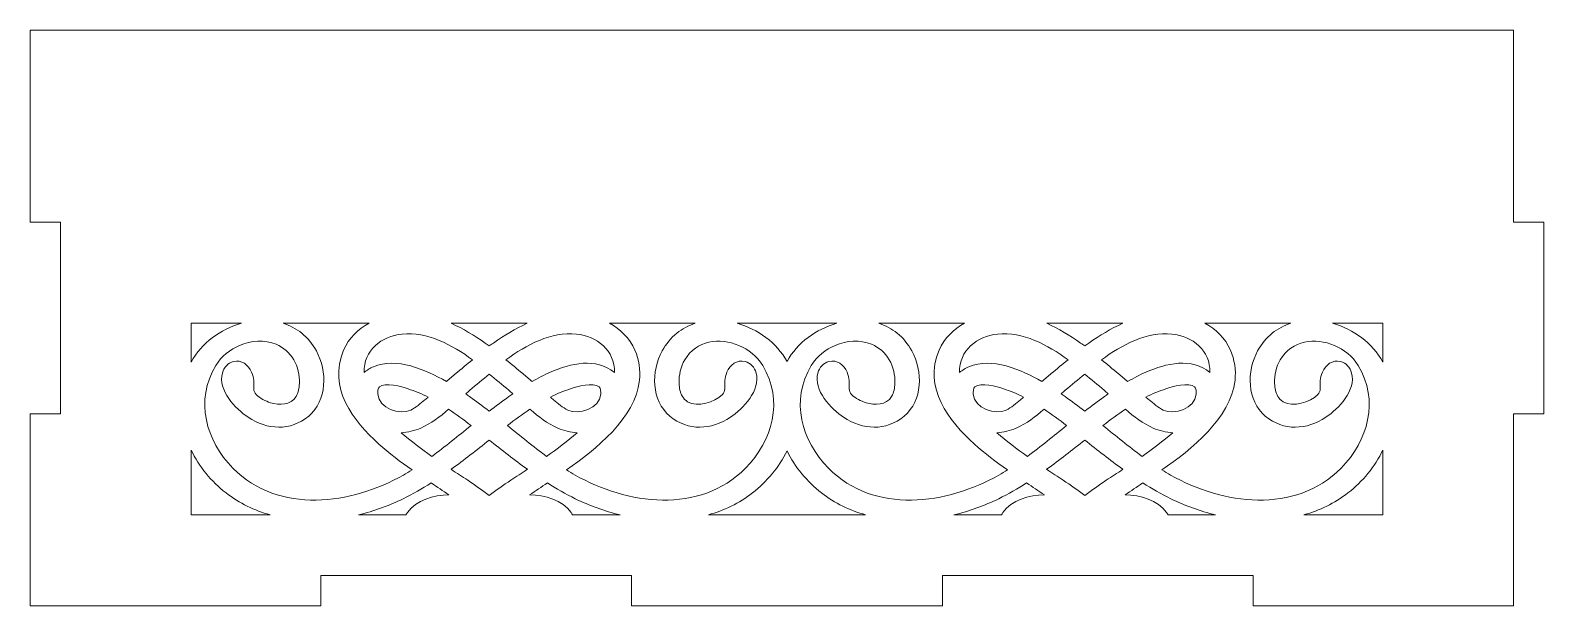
# Model space of a CAD drawing. Header units: millimetres. Extents: x -904 to -594, y -165 to 165.
# Drawn here: x -743.7 to -593.7, y 108 to 165 of the extents above; entities that cross this region are included whole.
import ezdxf

# ---------------------------------------------------------------- set-up
doc = ezdxf.new("R2010")
doc.units = ezdxf.units.MM
doc.header["$MEASUREMENT"] = 0
doc.layers.add('Camada 1', color=7, linetype='Continuous')

msp = doc.modelspace()

# ---------------------------------------------------------------- linework, layer by layer
at = {"layer": 'Camada 1', "color": 250, "lineweight": 9}
for points, knots in [([(-714.8542, 111), (-714.8542, 111), (-714.8542, 108), (-714.8542, 108), (-714.8542, 108), (-714.8542, 108), (-743.6542, 108), (-743.6542, 108), (-743.6542, 108), (-743.6542, 108), (-743.6542, 127), (-743.6542, 127), (-743.6542, 127), (-743.6542, 127), (-740.6542, 127), (-740.6542, 127), (-740.6542, 127), (-740.6542, 127), (-740.6542, 146), (-740.6542, 146), (-740.6542, 146), (-740.6542, 146), (-743.6542, 146), (-743.6542, 146), (-743.6542, 146), (-743.6542, 146), (-743.6542, 165), (-743.6542, 165), (-743.6542, 165), (-743.6542, 165), (-596.6542, 165), (-596.6542, 165), (-596.6542, 165), (-596.6542, 165), (-596.6542, 146), (-596.6542, 146), (-596.6542, 146), (-596.6542, 146), (-593.6542, 146), (-593.6542, 146), (-593.6542, 146), (-593.6542, 146), (-593.6542, 127), (-593.6542, 127), (-593.6542, 127), (-593.6542, 127), (-596.6542, 127), (-596.6542, 127), (-596.6542, 127), (-596.6542, 127), (-596.6542, 108), (-596.6542, 108), (-596.6542, 108), (-596.6542, 108), (-622.4542, 108), (-622.4542, 108), (-622.4542, 108), (-622.4542, 108), (-622.4542, 111), (-622.4542, 111), (-622.4542, 111), (-635.1238, 111), (-641.4115, 111), (-653.2542, 111), (-653.2542, 111), (-653.2542, 111), (-653.2542, 108), (-653.2542, 108), (-653.2542, 108), (-653.2542, 108), (-684.0542, 108), (-684.0542, 108), (-684.0542, 108), (-684.0542, 108), (-684.0542, 111), (-684.0542, 111), (-684.0542, 111), (-695.8969, 111), (-702.1847, 111), (-714.8542, 111)], [0, 0, 0, 0, 0.04761905, 0.04761905, 0.04761905, 0.04761905, 0.0952381, 0.0952381, 0.0952381, 0.0952381, 0.14285714, 0.14285714, 0.14285714, 0.14285714, 0.19047619, 0.19047619, 0.19047619, 0.19047619, 0.23809524, 0.23809524, 0.23809524, 0.23809524, 0.28571429, 0.28571429, 0.28571429, 0.28571429, 0.33333333, 0.33333333, 0.33333333, 0.33333333, 0.38095238, 0.38095238, 0.38095238, 0.38095238, 0.42857143, 0.42857143, 0.42857143, 0.42857143, 0.47619048, 0.47619048, 0.47619048, 0.47619048, 0.52380952, 0.52380952, 0.52380952, 0.52380952, 0.57142857, 0.57142857, 0.57142857, 0.57142857, 0.61904762, 0.61904762, 0.61904762, 0.61904762, 0.66666667, 0.66666667, 0.66666667, 0.66666667, 0.71428571, 0.71428571, 0.71428571, 0.71428571, 0.76190476, 0.76190476, 0.76190476, 0.76190476, 0.80952381, 0.80952381, 0.80952381, 0.80952381, 0.85714286, 0.85714286, 0.85714286, 0.85714286, 0.9047619, 0.9047619, 0.9047619, 0.9047619, 1, 1, 1, 1]), ([(-727.7126, 132.135), (-726.6981, 134.0208), (-724.7951, 135.3951), (-722.7332, 135.9734), (-722.7332, 135.9734), (-722.7332, 135.9734), (-727.7126, 135.9734), (-727.7126, 135.9734), (-727.7126, 135.9734), (-727.7126, 135.9734), (-727.7126, 132.135), (-727.7126, 132.135)], [0, 0, 0, 0, 0.25, 0.25, 0.25, 0.25, 0.5, 0.5, 0.5, 0.5, 1, 1, 1, 1]), ([(-718.58, 135.9734), (-717.2561, 135.5502), (-716.0865, 134.6687), (-715.3019, 133.2395), (-715.3019, 133.2395), (-714.1951, 131.2236), (-714.2236, 128.3235), (-716.0613, 126.784), (-716.0613, 126.784), (-717.8843, 125.2569), (-720.1558, 125.4181), (-722.0676, 126.67), (-722.0676, 126.67), (-723.299, 127.4764), (-725.0792, 129.3597), (-724.6154, 131.0517), (-724.6154, 131.0517), (-724.4635, 131.6061), (-724.0544, 132.0449), (-723.5206, 132.1836), (-723.5206, 132.1836), (-722.7285, 132.3898), (-722.0244, 131.8701), (-721.7137, 131.1188), (-721.7137, 131.1188), (-721.457, 130.4973), (-721.5075, 130.1293), (-721.4967, 129.4868), (-721.4967, 129.4868), (-721.4923, 129.2272), (-721.4283, 129.0955), (-721.2681, 128.9079), (-721.2681, 128.9079), (-720.8716, 128.5369), (-720.3481, 128.2655), (-719.8418, 128.112), (-719.8418, 128.112), (-718.9926, 127.8544), (-717.8274, 127.832), (-717.3058, 128.7336), (-717.3058, 128.7336), (-717.0798, 129.1242), (-716.999, 129.5763), (-716.9812, 130.0281), (-716.9812, 130.0281), (-716.9499, 130.8252), (-717.1352, 131.6722), (-717.535, 132.3526), (-717.535, 132.3526), (-717.9534, 133.0649), (-718.5459, 133.5895), (-719.2844, 133.8967), (-719.2844, 133.8967), (-720.433, 134.3743), (-721.7737, 134.2634), (-722.9058, 133.7865), (-722.9058, 133.7865), (-723.8483, 133.3895), (-724.7129, 132.7127), (-725.265, 131.8037), (-725.265, 131.8037), (-727.368, 128.3426), (-726.233, 124.3198), (-723.5651, 121.6209), (-723.5651, 121.6209), (-719.0142, 117.0172), (-711.7859, 118.0385), (-706.6709, 120.942), (-706.6709, 120.942), (-706.3832, 121.1052), (-706.099, 121.2751), (-705.8179, 121.4509), (-705.8179, 121.4509), (-706.955, 122.2447), (-708.0676, 123.0786), (-709.1073, 124.0114), (-709.1073, 124.0114), (-711.6457, 126.2892), (-714.1872, 129.6067), (-712.6059, 133.3022), (-712.6059, 133.3022), (-712.081, 134.5288), (-711.1624, 135.3956), (-710.0759, 135.9734), (-710.0759, 135.9734), (-710.0759, 135.9734), (-718.58, 135.9734), (-718.58, 135.9734)], [0, 0, 0, 0, 0.04347826, 0.04347826, 0.04347826, 0.04347826, 0.08695652, 0.08695652, 0.08695652, 0.08695652, 0.13043478, 0.13043478, 0.13043478, 0.13043478, 0.17391304, 0.17391304, 0.17391304, 0.17391304, 0.2173913, 0.2173913, 0.2173913, 0.2173913, 0.26086957, 0.26086957, 0.26086957, 0.26086957, 0.30434783, 0.30434783, 0.30434783, 0.30434783, 0.34782609, 0.34782609, 0.34782609, 0.34782609, 0.39130435, 0.39130435, 0.39130435, 0.39130435, 0.43478261, 0.43478261, 0.43478261, 0.43478261, 0.47826087, 0.47826087, 0.47826087, 0.47826087, 0.52173913, 0.52173913, 0.52173913, 0.52173913, 0.56521739, 0.56521739, 0.56521739, 0.56521739, 0.60869565, 0.60869565, 0.60869565, 0.60869565, 0.65217391, 0.65217391, 0.65217391, 0.65217391, 0.69565217, 0.69565217, 0.69565217, 0.69565217, 0.73913043, 0.73913043, 0.73913043, 0.73913043, 0.7826087, 0.7826087, 0.7826087, 0.7826087, 0.82608696, 0.82608696, 0.82608696, 0.82608696, 0.86956522, 0.86956522, 0.86956522, 0.86956522, 0.91304348, 0.91304348, 0.91304348, 0.91304348, 1, 1, 1, 1]), ([(-699.8199, 132.3583), (-701.8499, 133.8377), (-704.2935, 135.1669), (-706.8113, 134.9122), (-706.8113, 134.9122), (-708.839, 134.7071), (-710.6239, 133.2774), (-710.5749, 131.0983), (-710.5749, 131.0983), (-710.2912, 131.3362), (-709.9779, 131.5304), (-709.6398, 131.6771), (-709.6398, 131.6771), (-707.3856, 132.6566), (-704.454, 131.3791), (-702.4132, 130.205), (-702.4132, 130.205), (-702.1041, 130.4693), (-701.7946, 130.7328), (-701.4827, 130.9935), (-701.4827, 130.9935), (-700.9321, 131.4532), (-700.3798, 131.911), (-699.8199, 132.3583)], [0, 0, 0, 0, 0.14285714, 0.14285714, 0.14285714, 0.14285714, 0.28571429, 0.28571429, 0.28571429, 0.28571429, 0.42857143, 0.42857143, 0.42857143, 0.42857143, 0.57142857, 0.57142857, 0.57142857, 0.57142857, 0.71428571, 0.71428571, 0.71428571, 0.71428571, 1, 1, 1, 1]), ([(-701.9356, 135.9734), (-700.7565, 135.4473), (-699.6335, 134.7522), (-698.5715, 134.0153), (-698.5715, 134.0153), (-698.4351, 133.9207), (-698.2994, 133.8249), (-698.1641, 133.7282), (-698.1641, 133.7282), (-698.0289, 133.8249), (-697.8931, 133.9207), (-697.7565, 134.0153), (-697.7565, 134.0153), (-696.6946, 134.7522), (-695.5715, 135.4473), (-694.3924, 135.9734), (-694.3924, 135.9734), (-694.3924, 135.9734), (-701.9356, 135.9734), (-701.9356, 135.9734)], [0, 0, 0, 0, 0.16666667, 0.16666667, 0.16666667, 0.16666667, 0.33333333, 0.33333333, 0.33333333, 0.33333333, 0.5, 0.5, 0.5, 0.5, 0.66666667, 0.66666667, 0.66666667, 0.66666667, 1, 1, 1, 1]), ([(-685.7533, 131.099), (-685.7048, 133.2777), (-687.4896, 134.7071), (-689.5169, 134.9122), (-689.5169, 134.9122), (-692.0347, 135.1669), (-694.4784, 133.8376), (-696.5085, 132.3583), (-696.5085, 132.3583), (-695.9485, 131.911), (-695.3962, 131.4532), (-694.8457, 130.9935), (-694.8457, 130.9935), (-694.5338, 130.7328), (-694.2241, 130.4693), (-693.9152, 130.205), (-693.9152, 130.205), (-693.3237, 130.5453), (-692.7178, 130.8591), (-692.0959, 131.1324), (-692.0959, 131.1324), (-690.123, 131.9991), (-687.5571, 132.6159), (-685.7533, 131.099)], [0, 0, 0, 0, 0.14285714, 0.14285714, 0.14285714, 0.14285714, 0.28571429, 0.28571429, 0.28571429, 0.28571429, 0.42857143, 0.42857143, 0.42857143, 0.42857143, 0.57142857, 0.57142857, 0.57142857, 0.57142857, 0.71428571, 0.71428571, 0.71428571, 0.71428571, 1, 1, 1, 1]), ([(-686.2523, 135.9734), (-685.1658, 135.3956), (-684.2471, 134.5288), (-683.7222, 133.3022), (-683.7222, 133.3022), (-683.3183, 132.3582), (-683.1569, 131.3587), (-683.2712, 130.3278), (-683.2712, 130.3278), (-683.6878, 126.5764), (-687.6262, 123.4615), (-690.5099, 121.4506), (-690.5099, 121.4506), (-690.2289, 121.275), (-689.9446, 121.1052), (-689.6571, 120.9419), (-689.6571, 120.9419), (-684.5423, 118.0385), (-677.3138, 117.0172), (-672.7631, 121.6209), (-672.7631, 121.6209), (-670.0952, 124.3198), (-668.9602, 128.3426), (-671.0632, 131.8037), (-671.0632, 131.8037), (-671.6154, 132.7127), (-672.4799, 133.3895), (-673.4225, 133.7865), (-673.4225, 133.7865), (-675.3128, 134.5831), (-677.6465, 134.3039), (-678.7935, 132.3526), (-678.7935, 132.3526), (-679.1931, 131.6722), (-679.3785, 130.8252), (-679.3471, 130.0281), (-679.3471, 130.0281), (-679.3293, 129.5763), (-679.2482, 129.1242), (-679.0223, 128.7336), (-679.0223, 128.7336), (-678.8942, 128.5122), (-678.7243, 128.3373), (-678.5102, 128.2097), (-678.5102, 128.2097), (-677.51, 127.6135), (-675.8728, 128.149), (-675.06, 128.908), (-675.06, 128.908), (-674.9, 129.0955), (-674.8358, 129.2273), (-674.8316, 129.4868), (-674.8316, 129.4868), (-674.8209, 130.1294), (-674.8714, 130.4973), (-674.6144, 131.1188), (-674.6144, 131.1188), (-674.3039, 131.87), (-673.5998, 132.3898), (-672.8076, 132.1836), (-672.8076, 132.1836), (-672.2739, 132.0449), (-671.8647, 131.6062), (-671.7126, 131.0517), (-671.7126, 131.0517), (-671.2491, 129.3597), (-673.0293, 127.4764), (-674.2606, 126.67), (-674.2606, 126.67), (-676.1724, 125.4181), (-678.444, 125.2568), (-680.2669, 126.784), (-680.2669, 126.784), (-682.1047, 128.3235), (-682.1329, 131.2236), (-681.0262, 133.2395), (-681.0262, 133.2395), (-680.2409, 134.6698), (-679.0697, 135.5505), (-677.7446, 135.9734), (-677.7446, 135.9734), (-677.7446, 135.9734), (-686.2523, 135.9734), (-686.2523, 135.9734)], [0, 0, 0, 0, 0.04545455, 0.04545455, 0.04545455, 0.04545455, 0.09090909, 0.09090909, 0.09090909, 0.09090909, 0.13636364, 0.13636364, 0.13636364, 0.13636364, 0.18181818, 0.18181818, 0.18181818, 0.18181818, 0.22727273, 0.22727273, 0.22727273, 0.22727273, 0.27272727, 0.27272727, 0.27272727, 0.27272727, 0.31818182, 0.31818182, 0.31818182, 0.31818182, 0.36363636, 0.36363636, 0.36363636, 0.36363636, 0.40909091, 0.40909091, 0.40909091, 0.40909091, 0.45454545, 0.45454545, 0.45454545, 0.45454545, 0.5, 0.5, 0.5, 0.5, 0.54545455, 0.54545455, 0.54545455, 0.54545455, 0.59090909, 0.59090909, 0.59090909, 0.59090909, 0.63636364, 0.63636364, 0.63636364, 0.63636364, 0.68181818, 0.68181818, 0.68181818, 0.68181818, 0.72727273, 0.72727273, 0.72727273, 0.72727273, 0.77272727, 0.77272727, 0.77272727, 0.77272727, 0.81818182, 0.81818182, 0.81818182, 0.81818182, 0.86363636, 0.86363636, 0.86363636, 0.86363636, 0.90909091, 0.90909091, 0.90909091, 0.90909091, 1, 1, 1, 1]), ([(-673.5936, 135.9734), (-671.5585, 135.4024), (-669.6777, 134.055), (-668.6542, 132.2062), (-668.6542, 132.2062), (-667.6307, 134.055), (-665.75, 135.4021), (-663.7147, 135.9734), (-663.7147, 135.9734), (-663.7147, 135.9734), (-673.5936, 135.9734), (-673.5936, 135.9734)], [0, 0, 0, 0, 0.25, 0.25, 0.25, 0.25, 0.5, 0.5, 0.5, 0.5, 1, 1, 1, 1]), ([(-659.5636, 135.9734), (-658.2384, 135.5505), (-657.0673, 134.6698), (-656.282, 133.2395), (-656.282, 133.2395), (-655.1753, 131.2236), (-655.2038, 128.3235), (-657.0415, 126.784), (-657.0415, 126.784), (-658.8644, 125.2569), (-661.1359, 125.4181), (-663.0478, 126.67), (-663.0478, 126.67), (-664.2791, 127.4764), (-666.0593, 129.3597), (-665.5956, 131.0517), (-665.5956, 131.0517), (-665.4436, 131.6061), (-665.0345, 132.0449), (-664.5008, 132.1836), (-664.5008, 132.1836), (-663.7087, 132.3898), (-663.0044, 131.8701), (-662.6939, 131.1188), (-662.6939, 131.1188), (-662.437, 130.4973), (-662.4876, 130.1293), (-662.4768, 129.4868), (-662.4768, 129.4868), (-662.4725, 129.2272), (-662.4084, 129.0955), (-662.2483, 128.9079), (-662.2483, 128.9079), (-661.8517, 128.5369), (-661.3283, 128.2655), (-660.8219, 128.112), (-660.8219, 128.112), (-659.9727, 127.8544), (-658.8075, 127.832), (-658.286, 128.7336), (-658.286, 128.7336), (-658.06, 129.1242), (-657.979, 129.5763), (-657.9613, 130.0281), (-657.9613, 130.0281), (-657.9302, 130.8252), (-658.1153, 131.6722), (-658.5151, 132.3526), (-658.5151, 132.3526), (-658.9337, 133.0649), (-659.5261, 133.5895), (-660.2646, 133.8967), (-660.2646, 133.8967), (-661.4132, 134.3743), (-662.7539, 134.2634), (-663.8858, 133.7865), (-663.8858, 133.7865), (-664.8284, 133.3895), (-665.693, 132.7127), (-666.2451, 131.8037), (-666.2451, 131.8037), (-668.348, 128.3426), (-667.2131, 124.3198), (-664.5452, 121.6209), (-664.5452, 121.6209), (-659.9944, 117.0172), (-652.766, 118.0385), (-647.6511, 120.942), (-647.6511, 120.942), (-647.3634, 121.1052), (-647.0791, 121.2751), (-646.798, 121.4509), (-646.798, 121.4509), (-647.9351, 122.2447), (-649.0478, 123.0786), (-650.0874, 124.0114), (-650.0874, 124.0114), (-652.6258, 126.2892), (-655.1674, 129.6067), (-653.5861, 133.3022), (-653.5861, 133.3022), (-653.0612, 134.5288), (-652.1425, 135.3956), (-651.0561, 135.9734), (-651.0561, 135.9734), (-651.0561, 135.9734), (-659.5636, 135.9734), (-659.5636, 135.9734)], [0, 0, 0, 0, 0.04347826, 0.04347826, 0.04347826, 0.04347826, 0.08695652, 0.08695652, 0.08695652, 0.08695652, 0.13043478, 0.13043478, 0.13043478, 0.13043478, 0.17391304, 0.17391304, 0.17391304, 0.17391304, 0.2173913, 0.2173913, 0.2173913, 0.2173913, 0.26086957, 0.26086957, 0.26086957, 0.26086957, 0.30434783, 0.30434783, 0.30434783, 0.30434783, 0.34782609, 0.34782609, 0.34782609, 0.34782609, 0.39130435, 0.39130435, 0.39130435, 0.39130435, 0.43478261, 0.43478261, 0.43478261, 0.43478261, 0.47826087, 0.47826087, 0.47826087, 0.47826087, 0.52173913, 0.52173913, 0.52173913, 0.52173913, 0.56521739, 0.56521739, 0.56521739, 0.56521739, 0.60869565, 0.60869565, 0.60869565, 0.60869565, 0.65217391, 0.65217391, 0.65217391, 0.65217391, 0.69565217, 0.69565217, 0.69565217, 0.69565217, 0.73913043, 0.73913043, 0.73913043, 0.73913043, 0.7826087, 0.7826087, 0.7826087, 0.7826087, 0.82608696, 0.82608696, 0.82608696, 0.82608696, 0.86956522, 0.86956522, 0.86956522, 0.86956522, 0.91304348, 0.91304348, 0.91304348, 0.91304348, 1, 1, 1, 1]), ([(-640.7999, 132.3583), (-642.83, 133.8377), (-645.2737, 135.1669), (-647.7914, 134.9122), (-647.7914, 134.9122), (-649.819, 134.7071), (-651.604, 133.2774), (-651.555, 131.0983), (-651.555, 131.0983), (-651.2712, 131.3362), (-650.9579, 131.5304), (-650.62, 131.6771), (-650.62, 131.6771), (-648.3658, 132.6566), (-645.4341, 131.3791), (-643.3932, 130.205), (-643.3932, 130.205), (-643.0842, 130.4693), (-642.7746, 130.7328), (-642.4628, 130.9935), (-642.4628, 130.9935), (-641.9122, 131.4532), (-641.3599, 131.911), (-640.7999, 132.3583)], [0, 0, 0, 0, 0.14285714, 0.14285714, 0.14285714, 0.14285714, 0.28571429, 0.28571429, 0.28571429, 0.28571429, 0.42857143, 0.42857143, 0.42857143, 0.42857143, 0.57142857, 0.57142857, 0.57142857, 0.57142857, 0.71428571, 0.71428571, 0.71428571, 0.71428571, 1, 1, 1, 1]), ([(-642.9158, 135.9734), (-641.7367, 135.4473), (-640.6137, 134.7522), (-639.5517, 134.0153), (-639.5517, 134.0153), (-639.4151, 133.9207), (-639.2793, 133.8249), (-639.1442, 133.7282), (-639.1442, 133.7282), (-639.009, 133.8249), (-638.8731, 133.9207), (-638.7367, 134.0153), (-638.7367, 134.0153), (-637.6748, 134.7522), (-636.5517, 135.4473), (-635.3726, 135.9734), (-635.3726, 135.9734), (-635.3726, 135.9734), (-642.9158, 135.9734), (-642.9158, 135.9734)], [0, 0, 0, 0, 0.16666667, 0.16666667, 0.16666667, 0.16666667, 0.33333333, 0.33333333, 0.33333333, 0.33333333, 0.5, 0.5, 0.5, 0.5, 0.66666667, 0.66666667, 0.66666667, 0.66666667, 1, 1, 1, 1]), ([(-626.7335, 131.099), (-626.6848, 133.2777), (-628.4697, 134.7071), (-630.4971, 134.9122), (-630.4971, 134.9122), (-633.0149, 135.1669), (-635.4584, 133.8376), (-637.4886, 132.3583), (-637.4886, 132.3583), (-636.9286, 131.911), (-636.3763, 131.4532), (-635.8257, 130.9935), (-635.8257, 130.9935), (-635.5139, 130.7328), (-635.2042, 130.4693), (-634.8953, 130.205), (-634.8953, 130.205), (-634.3038, 130.5453), (-633.698, 130.8591), (-633.0761, 131.1324), (-633.0761, 131.1324), (-631.1031, 131.9991), (-628.5371, 132.6159), (-626.7335, 131.099)], [0, 0, 0, 0, 0.14285714, 0.14285714, 0.14285714, 0.14285714, 0.28571429, 0.28571429, 0.28571429, 0.28571429, 0.42857143, 0.42857143, 0.42857143, 0.42857143, 0.57142857, 0.57142857, 0.57142857, 0.57142857, 0.71428571, 0.71428571, 0.71428571, 0.71428571, 1, 1, 1, 1]), ([(-627.2324, 135.9734), (-626.146, 135.3956), (-625.2273, 134.5288), (-624.7024, 133.3022), (-624.7024, 133.3022), (-624.2983, 132.3582), (-624.1369, 131.3587), (-624.2514, 130.3278), (-624.2514, 130.3278), (-624.6679, 126.5764), (-628.6063, 123.4615), (-631.4899, 121.4506), (-631.4899, 121.4506), (-631.2091, 121.275), (-630.9248, 121.1052), (-630.6373, 120.9419), (-630.6373, 120.9419), (-625.5224, 118.0385), (-618.294, 117.0172), (-613.7432, 121.6209), (-613.7432, 121.6209), (-611.0754, 124.3198), (-609.9402, 128.3426), (-612.0433, 131.8037), (-612.0433, 131.8037), (-612.5955, 132.7127), (-613.4601, 133.3895), (-614.4026, 133.7865), (-614.4026, 133.7865), (-616.293, 134.5831), (-618.6267, 134.3039), (-619.7734, 132.3526), (-619.7734, 132.3526), (-620.1732, 131.6722), (-620.3586, 130.8252), (-620.3272, 130.0281), (-620.3272, 130.0281), (-620.3094, 129.5763), (-620.2284, 129.1242), (-620.0025, 128.7336), (-620.0025, 128.7336), (-619.8743, 128.5122), (-619.7045, 128.3373), (-619.4904, 128.2097), (-619.4904, 128.2097), (-618.49, 127.6135), (-616.853, 128.149), (-616.0401, 128.908), (-616.0401, 128.908), (-615.8801, 129.0955), (-615.816, 129.2273), (-615.8117, 129.4868), (-615.8117, 129.4868), (-615.8009, 130.1294), (-615.8515, 130.4973), (-615.5946, 131.1188), (-615.5946, 131.1188), (-615.2838, 131.87), (-614.58, 132.3898), (-613.7878, 132.1836), (-613.7878, 132.1836), (-613.2539, 132.0449), (-612.8449, 131.6062), (-612.6929, 131.0517), (-612.6929, 131.0517), (-612.2292, 129.3597), (-614.0094, 127.4764), (-615.2408, 126.67), (-615.2408, 126.67), (-617.1525, 125.4181), (-619.4241, 125.2568), (-621.2471, 126.784), (-621.2471, 126.784), (-623.0849, 128.3235), (-623.1131, 131.2236), (-622.0063, 133.2395), (-622.0063, 133.2395), (-621.2217, 134.6687), (-620.0522, 135.55), (-618.7283, 135.9734), (-618.7283, 135.9734), (-618.7283, 135.9734), (-627.2324, 135.9734), (-627.2324, 135.9734)], [0, 0, 0, 0, 0.04545455, 0.04545455, 0.04545455, 0.04545455, 0.09090909, 0.09090909, 0.09090909, 0.09090909, 0.13636364, 0.13636364, 0.13636364, 0.13636364, 0.18181818, 0.18181818, 0.18181818, 0.18181818, 0.22727273, 0.22727273, 0.22727273, 0.22727273, 0.27272727, 0.27272727, 0.27272727, 0.27272727, 0.31818182, 0.31818182, 0.31818182, 0.31818182, 0.36363636, 0.36363636, 0.36363636, 0.36363636, 0.40909091, 0.40909091, 0.40909091, 0.40909091, 0.45454545, 0.45454545, 0.45454545, 0.45454545, 0.5, 0.5, 0.5, 0.5, 0.54545455, 0.54545455, 0.54545455, 0.54545455, 0.59090909, 0.59090909, 0.59090909, 0.59090909, 0.63636364, 0.63636364, 0.63636364, 0.63636364, 0.68181818, 0.68181818, 0.68181818, 0.68181818, 0.72727273, 0.72727273, 0.72727273, 0.72727273, 0.77272727, 0.77272727, 0.77272727, 0.77272727, 0.81818182, 0.81818182, 0.81818182, 0.81818182, 0.86363636, 0.86363636, 0.86363636, 0.86363636, 0.90909091, 0.90909091, 0.90909091, 0.90909091, 1, 1, 1, 1]), ([(-614.575, 135.9734), (-612.5133, 135.3952), (-610.6106, 134.0211), (-609.5959, 132.1356), (-609.5959, 132.1356), (-609.5959, 132.1356), (-609.5959, 135.9734), (-609.5959, 135.9734), (-609.5959, 135.9734), (-609.5959, 135.9734), (-614.575, 135.9734), (-614.575, 135.9734)], [0, 0, 0, 0, 0.25, 0.25, 0.25, 0.25, 0.5, 0.5, 0.5, 0.5, 1, 1, 1, 1]), ([(-695.8297, 128.9897), (-695.9623, 129.1069), (-696.096, 129.2229), (-696.2313, 129.3368), (-696.2313, 129.3368), (-696.8705, 129.8753), (-697.5118, 130.4115), (-698.1641, 130.9323), (-698.1641, 130.9323), (-698.8163, 130.4115), (-699.4575, 129.8753), (-700.0969, 129.3368), (-700.0969, 129.3368), (-700.2322, 129.2229), (-700.3659, 129.1069), (-700.4985, 128.9897), (-700.4985, 128.9897), (-700.3689, 128.9002), (-700.2404, 128.8098), (-700.1123, 128.7183), (-700.1123, 128.7183), (-699.4562, 128.2505), (-698.8111, 127.7657), (-698.1717, 127.2728), (-698.1717, 127.2728), (-698.1717, 127.2728), (-698.1641, 127.2788), (-698.1641, 127.2788), (-698.1641, 127.2788), (-698.1641, 127.2788), (-698.1564, 127.2728), (-698.1564, 127.2728), (-698.1564, 127.2728), (-697.5171, 127.7657), (-696.8718, 128.2505), (-696.216, 128.7183), (-696.216, 128.7183), (-696.0878, 128.8098), (-695.9591, 128.9002), (-695.8297, 128.9897)], [0, 0, 0, 0, 0.09090909, 0.09090909, 0.09090909, 0.09090909, 0.18181818, 0.18181818, 0.18181818, 0.18181818, 0.27272727, 0.27272727, 0.27272727, 0.27272727, 0.36363636, 0.36363636, 0.36363636, 0.36363636, 0.45454545, 0.45454545, 0.45454545, 0.45454545, 0.54545455, 0.54545455, 0.54545455, 0.54545455, 0.63636364, 0.63636364, 0.63636364, 0.63636364, 0.72727273, 0.72727273, 0.72727273, 0.72727273, 0.81818182, 0.81818182, 0.81818182, 0.81818182, 1, 1, 1, 1]), ([(-636.8098, 128.9897), (-636.9424, 129.1069), (-637.0761, 129.2229), (-637.2114, 129.3368), (-637.2114, 129.3368), (-637.8508, 129.8753), (-638.492, 130.4115), (-639.1442, 130.9323), (-639.1442, 130.9323), (-639.7965, 130.4115), (-640.4377, 129.8753), (-641.077, 129.3368), (-641.077, 129.3368), (-641.2123, 129.2229), (-641.3461, 129.1069), (-641.4786, 128.9897), (-641.4786, 128.9897), (-641.3492, 128.9002), (-641.2206, 128.8098), (-641.0925, 128.7183), (-641.0925, 128.7183), (-640.4364, 128.2505), (-639.7913, 127.7657), (-639.1519, 127.2728), (-639.1519, 127.2728), (-639.1519, 127.2728), (-639.1442, 127.2788), (-639.1442, 127.2788), (-639.1442, 127.2788), (-639.1442, 127.2788), (-639.1365, 127.2728), (-639.1365, 127.2728), (-639.1365, 127.2728), (-638.4972, 127.7657), (-637.8521, 128.2505), (-637.196, 128.7183), (-637.196, 128.7183), (-637.0679, 128.8098), (-636.9393, 128.9002), (-636.8098, 128.9897)], [0, 0, 0, 0, 0.09090909, 0.09090909, 0.09090909, 0.09090909, 0.18181818, 0.18181818, 0.18181818, 0.18181818, 0.27272727, 0.27272727, 0.27272727, 0.27272727, 0.36363636, 0.36363636, 0.36363636, 0.36363636, 0.45454545, 0.45454545, 0.45454545, 0.45454545, 0.54545455, 0.54545455, 0.54545455, 0.54545455, 0.63636364, 0.63636364, 0.63636364, 0.63636364, 0.72727273, 0.72727273, 0.72727273, 0.72727273, 0.81818182, 0.81818182, 0.81818182, 0.81818182, 1, 1, 1, 1]), ([(-704.2201, 128.668), (-704.8646, 128.9867), (-705.5439, 129.2629), (-706.2144, 129.4869), (-706.2144, 129.4869), (-706.8098, 129.6858), (-708.5302, 130.1808), (-709.0476, 129.6889), (-709.0476, 129.6889), (-709.2228, 129.5222), (-709.2267, 129.1751), (-709.2112, 128.9458), (-709.2112, 128.9458), (-709.1158, 127.5324), (-707.0069, 126.8705), (-705.942, 127.3755), (-705.942, 127.3755), (-705.443, 127.6122), (-704.9689, 128.0535), (-704.5371, 128.4066), (-704.5371, 128.4066), (-704.4312, 128.4934), (-704.3255, 128.5805), (-704.2201, 128.668)], [0, 0, 0, 0, 0.14285714, 0.14285714, 0.14285714, 0.14285714, 0.28571429, 0.28571429, 0.28571429, 0.28571429, 0.42857143, 0.42857143, 0.42857143, 0.42857143, 0.57142857, 0.57142857, 0.57142857, 0.57142857, 0.71428571, 0.71428571, 0.71428571, 0.71428571, 1, 1, 1, 1]), ([(-692.1081, 128.668), (-692.0027, 128.5805), (-691.8971, 128.4934), (-691.7911, 128.4066), (-691.7911, 128.4066), (-691.3593, 128.0535), (-690.8852, 127.6122), (-690.3863, 127.3755), (-690.3863, 127.3755), (-689.3214, 126.8705), (-687.2122, 127.5324), (-687.117, 128.9458), (-687.117, 128.9458), (-687.1016, 129.1751), (-687.1053, 129.5222), (-687.2807, 129.6889), (-687.2807, 129.6889), (-687.798, 130.1808), (-689.5183, 129.6858), (-690.1135, 129.4869), (-690.1135, 129.4869), (-690.7842, 129.2629), (-691.4636, 128.9867), (-692.1081, 128.668)], [0, 0, 0, 0, 0.14285714, 0.14285714, 0.14285714, 0.14285714, 0.28571429, 0.28571429, 0.28571429, 0.28571429, 0.42857143, 0.42857143, 0.42857143, 0.42857143, 0.57142857, 0.57142857, 0.57142857, 0.57142857, 0.71428571, 0.71428571, 0.71428571, 0.71428571, 1, 1, 1, 1]), ([(-645.2003, 128.668), (-645.8447, 128.9867), (-646.5241, 129.2629), (-647.1947, 129.4869), (-647.1947, 129.4869), (-647.7899, 129.6858), (-649.5104, 130.1808), (-650.0277, 129.6889), (-650.0277, 129.6889), (-650.2029, 129.5222), (-650.2068, 129.1751), (-650.1913, 128.9458), (-650.1913, 128.9458), (-650.0961, 127.5324), (-647.987, 126.8705), (-646.922, 127.3755), (-646.922, 127.3755), (-646.4232, 127.6122), (-645.9491, 128.0535), (-645.5172, 128.4066), (-645.5172, 128.4066), (-645.4112, 128.4934), (-645.3057, 128.5805), (-645.2003, 128.668)], [0, 0, 0, 0, 0.14285714, 0.14285714, 0.14285714, 0.14285714, 0.28571429, 0.28571429, 0.28571429, 0.28571429, 0.42857143, 0.42857143, 0.42857143, 0.42857143, 0.57142857, 0.57142857, 0.57142857, 0.57142857, 0.71428571, 0.71428571, 0.71428571, 0.71428571, 1, 1, 1, 1]), ([(-633.0882, 128.668), (-632.9829, 128.5805), (-632.8772, 128.4934), (-632.7712, 128.4066), (-632.7712, 128.4066), (-632.3395, 128.0535), (-631.8653, 127.6122), (-631.3664, 127.3755), (-631.3664, 127.3755), (-630.3014, 126.8705), (-628.1924, 127.5324), (-628.0971, 128.9458), (-628.0971, 128.9458), (-628.0816, 129.1751), (-628.0855, 129.5222), (-628.2607, 129.6889), (-628.2607, 129.6889), (-628.7781, 130.1808), (-630.4984, 129.6858), (-631.0938, 129.4869), (-631.0938, 129.4869), (-631.7644, 129.2629), (-632.4437, 128.9867), (-633.0882, 128.668)], [0, 0, 0, 0, 0.14285714, 0.14285714, 0.14285714, 0.14285714, 0.28571429, 0.28571429, 0.28571429, 0.28571429, 0.42857143, 0.42857143, 0.42857143, 0.42857143, 0.57142857, 0.57142857, 0.57142857, 0.57142857, 0.71428571, 0.71428571, 0.71428571, 0.71428571, 1, 1, 1, 1]), ([(-702.1959, 127.4611), (-703.0381, 126.729), (-703.9362, 126.0401), (-704.9468, 125.5953), (-704.9468, 125.5953), (-705.5609, 125.3251), (-706.2246, 125.17), (-706.8916, 125.1402), (-706.8916, 125.1402), (-705.9228, 124.2945), (-704.8958, 123.5259), (-703.8475, 122.7944), (-703.8475, 122.7944), (-702.5214, 123.7662), (-701.2482, 124.8158), (-699.9657, 125.8506), (-699.9657, 125.8506), (-700.6948, 126.4091), (-701.4351, 126.9516), (-702.1959, 127.4611)], [0, 0, 0, 0, 0.16666667, 0.16666667, 0.16666667, 0.16666667, 0.33333333, 0.33333333, 0.33333333, 0.33333333, 0.5, 0.5, 0.5, 0.5, 0.66666667, 0.66666667, 0.66666667, 0.66666667, 1, 1, 1, 1]), ([(-692.4806, 122.7944), (-691.4324, 123.5259), (-690.4054, 124.2945), (-689.4365, 125.1402), (-689.4365, 125.1402), (-690.1035, 125.17), (-690.7672, 125.3251), (-691.3815, 125.5953), (-691.3815, 125.5953), (-692.392, 126.0401), (-693.2902, 126.7291), (-694.1323, 127.4611), (-694.1323, 127.4611), (-694.8931, 126.9516), (-695.6335, 126.4091), (-696.3625, 125.8506), (-696.3625, 125.8506), (-695.0799, 124.8158), (-693.8068, 123.7662), (-692.4806, 122.7944)], [0, 0, 0, 0, 0.16666667, 0.16666667, 0.16666667, 0.16666667, 0.33333333, 0.33333333, 0.33333333, 0.33333333, 0.5, 0.5, 0.5, 0.5, 0.66666667, 0.66666667, 0.66666667, 0.66666667, 1, 1, 1, 1]), ([(-643.176, 127.4611), (-644.0182, 126.729), (-644.9163, 126.0401), (-645.9269, 125.5953), (-645.9269, 125.5953), (-646.5412, 125.3251), (-647.2048, 125.17), (-647.8718, 125.1402), (-647.8718, 125.1402), (-646.9029, 124.2945), (-645.8759, 123.5259), (-644.8277, 122.7944), (-644.8277, 122.7944), (-643.5015, 123.7662), (-642.2284, 124.8158), (-640.9458, 125.8506), (-640.9458, 125.8506), (-641.6748, 126.4091), (-642.4153, 126.9516), (-643.176, 127.4611)], [0, 0, 0, 0, 0.16666667, 0.16666667, 0.16666667, 0.16666667, 0.33333333, 0.33333333, 0.33333333, 0.33333333, 0.5, 0.5, 0.5, 0.5, 0.66666667, 0.66666667, 0.66666667, 0.66666667, 1, 1, 1, 1]), ([(-633.4608, 122.7944), (-632.4125, 123.5259), (-631.3856, 124.2945), (-630.4167, 125.1402), (-630.4167, 125.1402), (-631.0837, 125.17), (-631.7474, 125.3251), (-632.3617, 125.5953), (-632.3617, 125.5953), (-633.3722, 126.0401), (-634.2703, 126.7291), (-635.1126, 127.4611), (-635.1126, 127.4611), (-635.8733, 126.9516), (-636.6136, 126.4091), (-637.3428, 125.8506), (-637.3428, 125.8506), (-636.06, 124.8158), (-634.7869, 123.7662), (-633.4608, 122.7944)], [0, 0, 0, 0, 0.16666667, 0.16666667, 0.16666667, 0.16666667, 0.33333333, 0.33333333, 0.33333333, 0.33333333, 0.5, 0.5, 0.5, 0.5, 0.66666667, 0.66666667, 0.66666667, 0.66666667, 1, 1, 1, 1]), ([(-719.8784, 117), (-721.4358, 117.4383), (-722.917, 118.1487), (-724.2501, 119.1794), (-724.2501, 119.1794), (-725.7149, 120.312), (-726.9179, 121.7703), (-727.7126, 123.4048), (-727.7126, 123.4048), (-727.7126, 123.4048), (-727.7126, 117), (-727.7126, 117), (-727.7126, 117), (-727.7126, 117), (-719.8784, 117), (-719.8784, 117)], [0, 0, 0, 0, 0.2, 0.2, 0.2, 0.2, 0.4, 0.4, 0.4, 0.4, 0.6, 0.6, 0.6, 0.6, 1, 1, 1, 1]), ([(-698.1641, 124.406), (-699.4119, 123.4224), (-700.6591, 122.4371), (-701.9453, 121.5102), (-701.9453, 121.5102), (-701.3956, 121.1475), (-700.8443, 120.7876), (-700.2947, 120.4251), (-700.2947, 120.4251), (-699.5708, 119.9474), (-698.8702, 119.4324), (-698.1641, 118.9264), (-698.1641, 118.9264), (-697.4581, 119.4325), (-696.7575, 119.9474), (-696.0337, 120.4251), (-696.0337, 120.4251), (-695.4839, 120.7876), (-694.9327, 121.1475), (-694.3829, 121.5102), (-694.3829, 121.5102), (-695.669, 122.4371), (-696.9162, 123.4226), (-698.1641, 124.406)], [0, 0, 0, 0, 0.14285714, 0.14285714, 0.14285714, 0.14285714, 0.28571429, 0.28571429, 0.28571429, 0.28571429, 0.42857143, 0.42857143, 0.42857143, 0.42857143, 0.57142857, 0.57142857, 0.57142857, 0.57142857, 0.71428571, 0.71428571, 0.71428571, 0.71428571, 1, 1, 1, 1]), ([(-660.8585, 117), (-662.4159, 117.4383), (-663.8971, 118.1487), (-665.2302, 119.1794), (-665.2302, 119.1794), (-666.6717, 120.2939), (-667.8592, 121.7242), (-668.6542, 123.3271), (-668.6542, 123.3271), (-669.4492, 121.7242), (-670.6369, 120.2939), (-672.0783, 119.1794), (-672.0783, 119.1794), (-673.4114, 118.1487), (-674.8925, 117.4384), (-676.4499, 117), (-676.4499, 117), (-676.4499, 117), (-660.8585, 117), (-660.8585, 117)], [0, 0, 0, 0, 0.16666667, 0.16666667, 0.16666667, 0.16666667, 0.33333333, 0.33333333, 0.33333333, 0.33333333, 0.5, 0.5, 0.5, 0.5, 0.66666667, 0.66666667, 0.66666667, 0.66666667, 1, 1, 1, 1]), ([(-639.1442, 124.406), (-640.3921, 123.4224), (-641.6393, 122.4371), (-642.9253, 121.5102), (-642.9253, 121.5102), (-642.3758, 121.1475), (-641.8245, 120.7876), (-641.2747, 120.4251), (-641.2747, 120.4251), (-640.551, 119.9474), (-639.8504, 119.4324), (-639.1442, 118.9264), (-639.1442, 118.9264), (-638.4383, 119.4325), (-637.7376, 119.9474), (-637.0138, 120.4251), (-637.0138, 120.4251), (-636.4641, 120.7876), (-635.9127, 121.1475), (-635.3629, 121.5102), (-635.3629, 121.5102), (-636.6492, 122.4371), (-637.8964, 123.4226), (-639.1442, 124.406)], [0, 0, 0, 0, 0.14285714, 0.14285714, 0.14285714, 0.14285714, 0.28571429, 0.28571429, 0.28571429, 0.28571429, 0.42857143, 0.42857143, 0.42857143, 0.42857143, 0.57142857, 0.57142857, 0.57142857, 0.57142857, 0.71428571, 0.71428571, 0.71428571, 0.71428571, 1, 1, 1, 1]), ([(-609.5959, 123.4046), (-610.3907, 121.7702), (-611.5938, 120.3119), (-613.0585, 119.1794), (-613.0585, 119.1794), (-614.3916, 118.1487), (-615.8727, 117.4384), (-617.4301, 117), (-617.4301, 117), (-617.4301, 117), (-609.5959, 117), (-609.5959, 117), (-609.5959, 117), (-609.5959, 117), (-609.5959, 123.4046), (-609.5959, 123.4046)], [0, 0, 0, 0, 0.2, 0.2, 0.2, 0.2, 0.4, 0.4, 0.4, 0.4, 0.6, 0.6, 0.6, 0.6, 1, 1, 1, 1]), ([(-706.4255, 117), (-706.3821, 117.0739), (-706.3342, 117.1482), (-706.2812, 117.2226), (-706.2812, 117.2226), (-705.3929, 118.4706), (-703.6913, 118.9716), (-702.161, 118.9698), (-702.161, 118.9698), (-702.7494, 119.3661), (-703.3369, 119.7639), (-703.9245, 120.1615), (-703.9245, 120.1615), (-704.8215, 119.5896), (-705.7433, 119.0603), (-706.6945, 118.5957), (-706.6945, 118.5957), (-708.0786, 117.9196), (-709.5773, 117.3735), (-711.1254, 117), (-711.1254, 117), (-711.1254, 117), (-706.4255, 117), (-706.4255, 117)], [0, 0, 0, 0, 0.14285714, 0.14285714, 0.14285714, 0.14285714, 0.28571429, 0.28571429, 0.28571429, 0.28571429, 0.42857143, 0.42857143, 0.42857143, 0.42857143, 0.57142857, 0.57142857, 0.57142857, 0.57142857, 0.71428571, 0.71428571, 0.71428571, 0.71428571, 1, 1, 1, 1]), ([(-685.2029, 117), (-686.751, 117.3735), (-688.2497, 117.9196), (-689.6337, 118.5957), (-689.6337, 118.5957), (-690.5848, 119.0603), (-691.5065, 119.5896), (-692.4036, 120.1615), (-692.4036, 120.1615), (-692.9913, 119.7641), (-693.5787, 119.3661), (-694.1672, 118.9698), (-694.1672, 118.9698), (-692.6369, 118.9716), (-690.9353, 118.4706), (-690.0469, 117.2226), (-690.0469, 117.2226), (-689.994, 117.1482), (-689.946, 117.0739), (-689.9026, 117), (-689.9026, 117), (-689.9026, 117), (-685.2029, 117), (-685.2029, 117)], [0, 0, 0, 0, 0.14285714, 0.14285714, 0.14285714, 0.14285714, 0.28571429, 0.28571429, 0.28571429, 0.28571429, 0.42857143, 0.42857143, 0.42857143, 0.42857143, 0.57142857, 0.57142857, 0.57142857, 0.57142857, 0.71428571, 0.71428571, 0.71428571, 0.71428571, 1, 1, 1, 1]), ([(-643.1411, 118.9698), (-643.7296, 119.3661), (-644.317, 119.7639), (-644.9046, 120.1615), (-644.9046, 120.1615), (-645.8017, 119.5896), (-646.7234, 119.0603), (-647.6746, 118.5957), (-647.6746, 118.5957), (-649.0587, 117.9196), (-650.5574, 117.3735), (-652.1055, 117), (-652.1055, 117), (-652.1055, 117), (-647.4057, 117), (-647.4057, 117), (-647.4057, 117), (-647.3623, 117.0739), (-647.3144, 117.1482), (-647.2614, 117.2226), (-647.2614, 117.2226), (-646.373, 118.4706), (-644.6713, 118.9716), (-643.1411, 118.9698)], [0, 0, 0, 0, 0.14285714, 0.14285714, 0.14285714, 0.14285714, 0.28571429, 0.28571429, 0.28571429, 0.28571429, 0.42857143, 0.42857143, 0.42857143, 0.42857143, 0.57142857, 0.57142857, 0.57142857, 0.57142857, 0.71428571, 0.71428571, 0.71428571, 0.71428571, 1, 1, 1, 1]), ([(-626.183, 117), (-627.7311, 117.3735), (-629.2298, 117.9196), (-630.6139, 118.5957), (-630.6139, 118.5957), (-631.5649, 119.0603), (-632.4867, 119.5896), (-633.3837, 120.1615), (-633.3837, 120.1615), (-633.9714, 119.7641), (-634.5589, 119.3661), (-635.1473, 118.9698), (-635.1473, 118.9698), (-633.6171, 118.9716), (-631.9155, 118.4706), (-631.0271, 117.2226), (-631.0271, 117.2226), (-630.9741, 117.1482), (-630.9262, 117.0739), (-630.8828, 117), (-630.8828, 117), (-630.8828, 117), (-626.183, 117), (-626.183, 117)], [0, 0, 0, 0, 0.14285714, 0.14285714, 0.14285714, 0.14285714, 0.28571429, 0.28571429, 0.28571429, 0.28571429, 0.42857143, 0.42857143, 0.42857143, 0.42857143, 0.57142857, 0.57142857, 0.57142857, 0.57142857, 0.71428571, 0.71428571, 0.71428571, 0.71428571, 1, 1, 1, 1])]:
    msp.add_open_spline(points, degree=3, knots=knots, dxfattribs=at)

doc.saveas('drawing.dxf')
